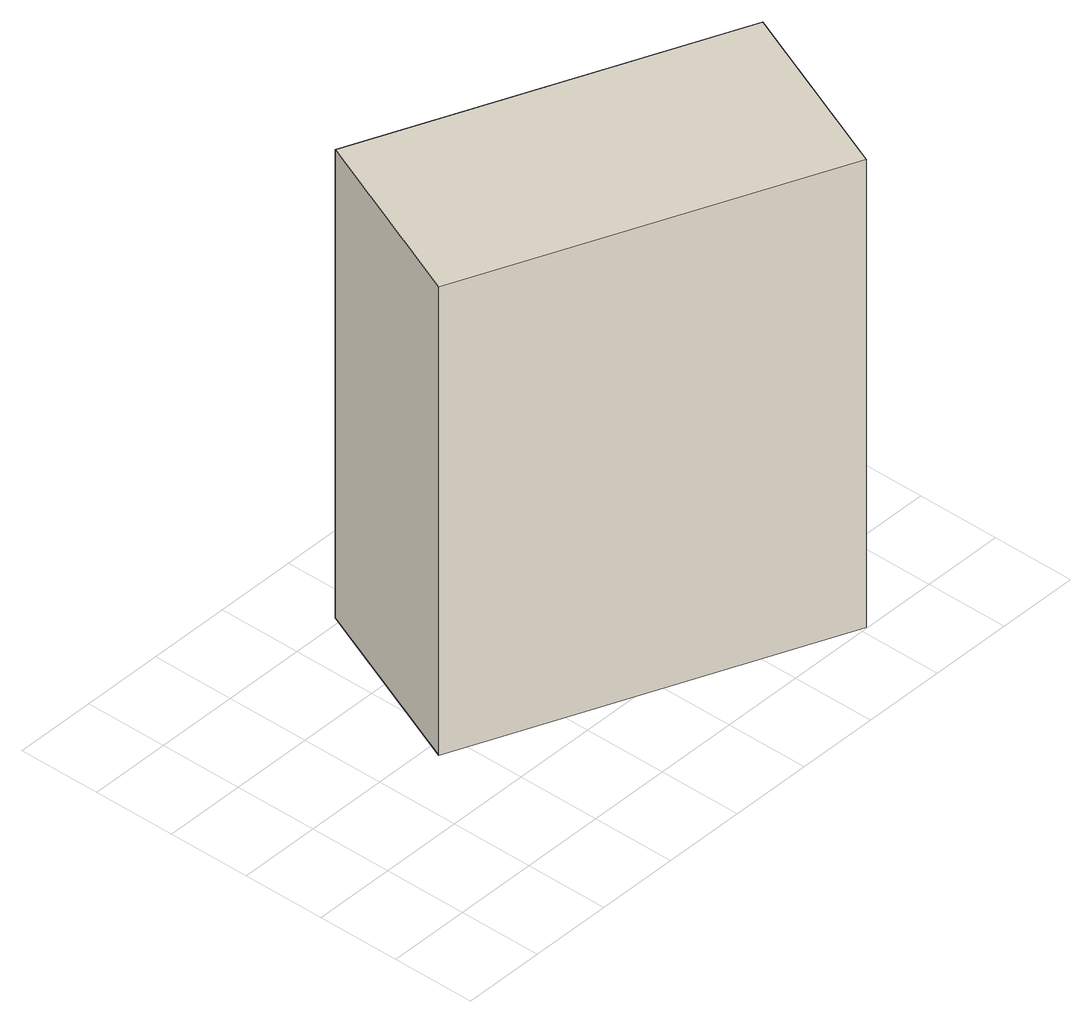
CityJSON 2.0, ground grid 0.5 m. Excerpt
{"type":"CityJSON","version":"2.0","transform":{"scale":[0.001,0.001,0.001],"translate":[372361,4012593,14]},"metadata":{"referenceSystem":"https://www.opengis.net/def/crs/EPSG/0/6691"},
"CityObjects":{
"building1":{"type":"Building","attributes":{"枝番":1,"利根川水系渡良瀬川洪水浸水想定区域（計画規模）.規模":"L1","利根川水系渡良瀬川洪水浸水想定区域（計画規模）.浸水ランク":"2","利根川水系渡良瀬川洪水浸水想定区域（計画規模）.浸水深":2.06,"利根川水系渡良瀬川洪水浸水想定区域（計画規模）.継続時間":34.4,"利根川水系渡良瀬川洪水浸水想定区域（想定最大規模）.規模":"L2","利根川水系渡良瀬川洪水浸水想定区域（想定最大規模）.浸水ランク":"2","利根川水系渡良瀬川洪水浸水想定区域（想定最大規模）.浸水深":2.93,"利根川水系渡良瀬川洪水浸水想定区域（想定最大規模）.継続時間":239.6,"利根川水系矢場川洪水浸水想定区域（想定最大規模）.規模":"L2","利根川水系矢場川洪水浸水想定区域（想定最大規模）.浸水ランク":"2","利根川水系矢場川洪水浸水想定区域（想定最大規模）.浸水深":1.29,"利根川水系矢場川洪水浸水想定区域（想定最大規模）.継続時間":14.6,"利根川水系多々良川洪水浸水想定区域（想定最大規模）.規模":"L2","利根川水系多々良川洪水浸水想定区域（想定最大規模）.浸水ランク":"2","利根川水系多々良川洪水浸水想定区域（想定最大規模）.浸水深":0.78,"利根川水系多々良川洪水浸水想定区域（想定最大規模）.継続時間":7.3,"利根川水系利根川洪水浸水想定区域（計画規模）.規模":"L1","利根川水系利根川洪水浸水想定区域（計画規模）.浸水ランク":"3","利根川水系利根川洪水浸水想定区域（計画規模）.浸水深":3.8,"利根川水系利根川洪水浸水想定区域（想定最大規模）.規模":"L2","利根川水系利根川洪水浸水想定区域（想定最大規模）.浸水ランク":"4","利根川水系利根川洪水浸水想定区域（想定最大規模）.浸水深":6.03,"BuildingDetails.prefecture":"10","BuildingDetails.city":"10207"},"geometry":[{"type":"Solid","lod":"1","boundaries":[[[[0,1,2,3]],[[2,4,5,3]],[[1,6,4,2]],[[0,7,6,1]],[[3,5,7,0]],[[4,6,7,5]]]]}]}
},
"vertices":[
[859,922,810],[1332,2037,810],[3511,1121,810],[3038,6,810],[3511,1121,3810],[3038,6,3810],[1332,2037,3810],[859,922,3810]
]}
